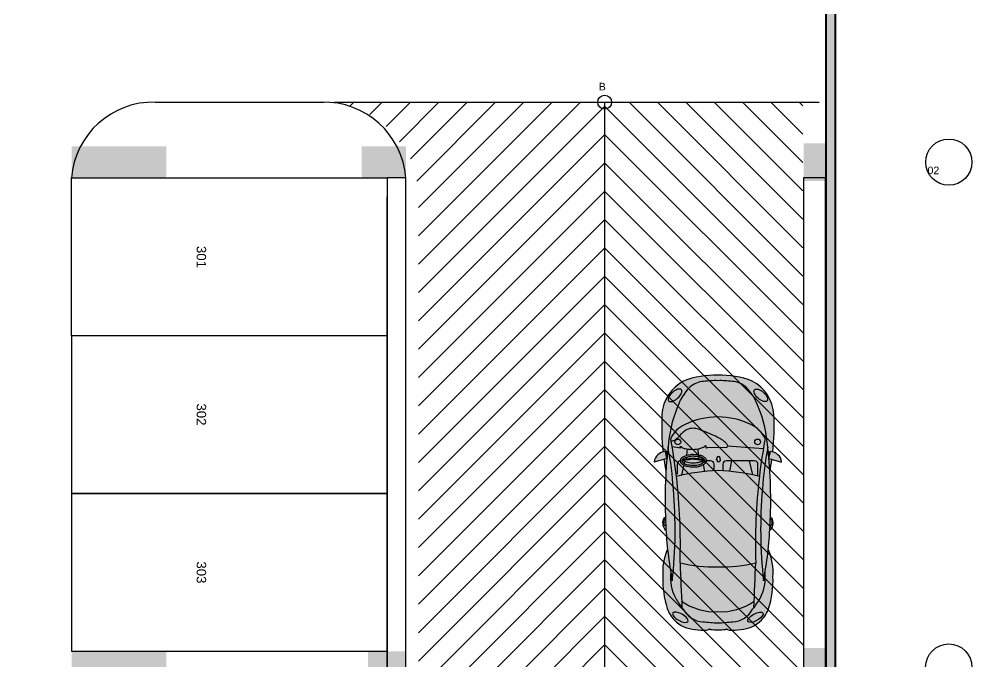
# Model space of a CAD drawing. Header units: millimetres. Extents: x -967 to 876, y -355 to 681.
# Drawn here: x -42.27 to -27.17, y -303.95 to -293.76 of the extents above; entities that cross this region are included whole.
import ezdxf

# ---------------------------------------------------------------- set-up
doc = ezdxf.new("R2010")
doc.units = ezdxf.units.MM
for name, color, linetype in [('-parquead', 8, 'Continuous'), ('@F1', 251, 'Continuous'), ('_AUTOMOBILES', 1, 'Continuous'), ('_H-lleno', 255, 'Continuous'), ('GG_PISO 3', 8, 'Continuous'), ('JCA_HATCH 254', 252, 'Continuous'), ('Textos-espacios', 8, 'Continuous')]:
    doc.layers.add(name, color=color, linetype=linetype)
for name, color, linetype, lineweight in [('Estructura', 8, 'Continuous', 40), ('Muro', 9, 'Continuous', 40), ('Piso', 251, 'Continuous', 30)]:
    doc.layers.add(name, color=color, linetype=linetype, lineweight=lineweight)
doc.styles.get("Standard").update_dxf_attribs({"font": 'arial.ttf'})
doc.styles.add('style2', font='arial.ttf', dxfattribs={"width": 1.5})

# ---------------------------------------------------------------- blocks, each defined once
blk = doc.blocks.new('WVG&%SOL')
at = {"layer": '_H-lleno'}
for points in [[(2.702086492993894, 2.045514725111289), (2.759095564346709, 1.842661534483658), (2.873100209020808, 1.867661469278831, 0.3767452663805549)], [(2.939400012368531, 1.824844700356671, 0.040737158263194), (1.680322224667395, 1.861073917262839, 0.0359210650891952), (0.7936949487919434, 1.75567973823439, 0.0502716917365014), (2.267012605504104, 1.739211841636543, 0.0349143717976868)], [(1.6803222246675, 1.861073917262842, 0.0032374094922651), (1.599861843043524, 1.856807194332604, -0.3022014224707749), (1.779676953235554, 1.90181265034335, -0.3823630885886254), (1.809888535686718, 1.866815864780351, 0.0041875893993844)], [(2.745677108597502, 1.890407910585405, 0.012661824760933), (2.54567545698874, 1.858263859191723, -0.0069095832483488), (2.759095564346705, 1.842661534483683)], [(4.01033382518363, 1.022757277062477, 0.0384341650213628), (3.999100788954208, 1.252076915600939, 0.165050937309413), (3.909238933606277, 1.470954274146369, 0.1160275156920058), (3.577873031346101, 1.675801034163352, 0.0795331153242121), (2.939400012368492, 1.824844700356659, -0.0349143717976877), (2.267012605504048, 1.739211841636542, -0.0502716917365008), (0.7936949487919014, 1.755679738234384, -0.0056037282013258), (0.9309326479255396, 1.780499668938676, 0.1564828559446172), (0.5116374171154014, 1.700255952337485, 0.0409944675196759), (0.3603930924722375, 1.60084469877935, -0.0027242034924582), (1.083324526110799, 1.630913886351663, 0.0376225017065737), (2.470532429844713, 1.689483845499822, 0.0156139737951068), (3.079153332555627, 1.781995288761659, -0.1952331394635058), (3.304473105559843, 1.551606081793259, -0.1149000738005668), (3.427297995927476, 1.022757277062084, -0.1149000738004035), (3.304473105559845, 0.4939084723316793, -0.1952331394635143), (3.079153332555618, 0.2635192653632726, 0.015613973795132), (2.470532429843723, 0.3560307086252319, 0.0376225017065218), (1.083324526111713, 0.4146006677732661, -0.0027242034924618), (0.3603930924722016, 0.4446698553456133, 0.0409944675196806), (0.5116374171153834, 0.3452586017874669, 0.156482855944626), (0.9309326479255418, 0.2650148851862605, -0.005603728201326001), (0.7936949487918983, 0.2898348158905533, -0.0502716917365034), (2.267012605504123, 0.3063027124883879, -0.0349143717976864), (2.939400012368538, 0.2206698537682641, 0.0795331153242067), (3.577873031346101, 0.3697135199615733, 0.1160275156920097), (3.909238933606283, 0.5745602799785705, 0.1650509373094237), (3.999100788954212, 0.7934376385240189, 0.0384341650213627)], [(2.267012605504123, 0.306302712488387, 0.0502716917365044), (0.7936949487918739, 0.2898348158905497, 0.0359210650891965), (1.68032222466736, 0.1844406368620959, 0.0407371582631928), (2.939400012368459, 0.2206698537682685, 0.034914371797682)], [(1.680322224726555, 0.184440636859341, -0.0032374094946405), (1.599861843043524, 0.1887073597923304, 0.3022014224708533), (1.7796769532356, 0.143701903781602, 0.3823630885881546), (1.809888535686718, 0.178698689344581, -0.0041875893974788), (1.680322224726434, 0.1844406368589815, 0.3706058346611895), (1.690465869189984, 0.159302323310371, 0.1335624853119722), (1.727488264576985, 0.151725056056458, 0.0823043625920961), (1.774323937635299, 0.1570735927313215, 0.7207659377336217), (1.775243965634355, 0.1780664092836914, -0.7207659377333254), (1.774323937635285, 0.1570735927313247, -0.0823043625920088), (1.727488264577024, 0.1517250560564605, -0.1314943697917713), (1.690989454332909, 0.1590407139474725, -0.3786291950438628)], [(2.759095564346703, 0.2028530196412506, -0.0069095832483483), (2.545675456988759, 0.1872506949332089, 0.0126618247609321), (2.745677108597502, 0.1551066435395296)], [(2.873100209020808, 0.1778530848461012), (2.759095564346709, 0.2028530196412777), (2.702086492993894, -1.709863549e-07, 0.3767452663805551)]]:
    blk.add_hatch(color=256, dxfattribs=at).paths.add_polyline_path(points)
h = blk.add_hatch(color=256, dxfattribs=at)
h.paths.add_polyline_path([(0.3505129329212845, 1.837546172725233, 0.1214502556362919), (0.1624329010585682, 1.722218220449743, 0.1826030026017416), (0.0106858345010308, 1.38904904355948, 0.0293254781624102), (-3.317855668e-07, 1.207514680959979, 0.0838081992157284), (0.0112782769610322, 1.175461784291215, -0.0151428676531554), (0.0107921703272201, 1.144340121078527, 0.0333295451190012), (0.0064113679945336, 1.022757277062477, 0.0333295451190097), (0.0107921703272201, 0.9011744330464044, -0.0151428676531547), (0.0112782769610322, 0.8700527698337165, 0.0838081992157297), (-3.317855674e-07, 0.8379998731649525, 0.0293254781624134), (0.0106858345010212, 0.6564655105654306, 0.1826030026017317), (0.1624329010585738, 0.3232963336751964, 0.1214502556362958), (0.3505129329212974, 0.2079683813997049, 0.0849601022361763), (0.8549116659440255, 0.1374900725882746, 0.1240377061407456), (1.301299646021325, 0.2137051133444468, -0.0150265645907047), (0.9309326479255376, 0.2650148851862602, -0.1564828559445989), (0.5116374171154475, 0.3452586017874479, -0.0481945616863861), (0.3356399395656161, 0.4645967411504069, -0.2593833747098837), (0.1345004660198451, 0.7817862878877859, -0.003945232364233), (0.1156428004971843, 1.022757277062487, -0.0039452323642322), (0.1345004660198445, 1.263728266237139, -0.2593833747098906), (0.335639939565617, 1.58091781297453, -0.0481945616863857), (0.5116374171154461, 1.700255952337485, -0.1564828559446), (0.9309326479255392, 1.780499668938676, -0.0150265645907046), (1.301299646021325, 1.831809440780489, 0.124037706140748), (0.8549116659440178, 1.908024481536668, 0.0849601022361774)])
edge = h.paths.add_edge_path(flags=16)
edge.add_ellipse((0.2078656255408473, 1.625952208879064), major_axis=(0.066841598158674, 0.1214668025330273), ratio=0.4059207576363911, start_angle=1.1368683772161603e-13, end_angle=360, ccw=False)
h.paths.add_polyline_path([(1.083324526110799, 1.630913886351663, 0.0376225017065737), (2.470532429844713, 1.689483845499822, 0.0156139737951068), (3.079153332555627, 1.781995288761659, -0.1952331394635058), (3.304473105559843, 1.551606081793259, -0.1149000738005668), (3.427297995927476, 1.022757277062084, -0.1149000738004035), (3.304473105559845, 0.4939084723316793, -0.1952331394635143), (3.079153332555618, 0.2635192653632726, 0.015613973795132), (2.470532429843723, 0.3560307086252319, 0.0376225017065218), (1.083324526111713, 0.4146006677732661, -0.0023211393229082), (0.4673339389503891, 0.4397244134786, -0.1692279362367376), (0.2976231289253435, 1.022757277062469, -0.1692279362367463), (0.4673339389504103, 1.605790140646365, -0.0023211393229047)])
h = blk.add_hatch(color=256, dxfattribs=at)
h.paths.add_polyline_path([(0.3505129329212845, 1.837546172725233, 0.1214502556362919), (0.1624329010585682, 1.722218220449743, 0.1826030026017416), (0.0106858345010308, 1.38904904355948, 0.0293254781624102), (-3.317855668e-07, 1.207514680959979, 0.0838081992157284), (0.0112782769610322, 1.175461784291215, -0.0151428676531554), (0.0107921703272201, 1.144340121078527, 0.0333295451190012), (0.0064113679945336, 1.022757277062477, 0.0333295451190097), (0.0107921703272201, 0.9011744330464044, -0.0151428676531547), (0.0112782769610322, 0.8700527698337165, 0.0838081992157297), (-3.317855674e-07, 0.8379998731649525, 0.0293254781624134), (0.0106858345010212, 0.6564655105654306, 0.1826030026017317), (0.1624329010585738, 0.3232963336751964, 0.1214502556362958), (0.3505129329212974, 0.2079683813997049, 0.0849601022361763), (0.8549116659440255, 0.1374900725882746, 0.1240377061407456), (1.301299646021325, 0.2137051133444468, -0.0150265645907047), (0.9309326479255376, 0.2650148851862602, -0.1564828559445989), (0.5116374171154475, 0.3452586017874479, -0.0481945616863861), (0.3356399395656161, 0.4645967411504069, -0.2593833747098837), (0.1345004660198451, 0.7817862878877859, -0.003945232364233), (0.1156428004971843, 1.022757277062487, -0.0039452323642322), (0.1345004660198445, 1.263728266237139, -0.2593833747098906), (0.335639939565617, 1.58091781297453, -0.0481945616863857), (0.5116374171154461, 1.700255952337485, -0.1564828559446), (0.9309326479255392, 1.780499668938676, -0.0150265645907046), (1.301299646021325, 1.831809440780489, 0.124037706140748), (0.8549116659440178, 1.908024481536668, 0.0849601022361774)])
edge = h.paths.add_edge_path(flags=16)
edge.add_ellipse((0.2078656255408473, 1.625952208879064), major_axis=(0.066841598158674, 0.1214668025330273), ratio=0.4059207576363911, start_angle=1.1368683772161603e-13, end_angle=360, ccw=False)
h.paths.add_polyline_path([(2.470532429834093, 1.689483845498569, -0.0376225017062656), (1.083324526111471, 1.630913886351675, 0.0721772550302114), (1.017326202358824, 1.022757277062469, 0.0721772550302122), (1.083324526111493, 0.4146006677732594, -0.0376225017062634), (2.470532429834034, 0.3560307086263741, 0.0558373516282017), (2.564884064109016, 1.022757277062392, 0.05583735162821401)])
h.paths.add_polyline_path([(2.768072608461951, 0.9886548465513972), (2.749277059202851, 0.9848957366995768, -1.500000000000025), (2.749277059202852, 1.041282384476877), (2.768072608461951, 1.037523274625058, -1)], flags=16)
edge = h.paths.add_edge_path()
edge.add_line((2.721536067137268, 0.8898108754323995), (2.721536067137268, 0.4327653729620524))
edge.add_arc((2.667104662137288, 0.4327653729620834), 0.0544314049999812, 269.99999999996726, 359.9999999999674, ccw=False)
edge.add_line((2.667104662137254, 0.3783339679621021), (2.476187871865554, 0.3783339679621021))
edge.add_arc((-0.4581126972598695, 1.110516507965362), 3.024270342058628, 345.5534359073388, 345.9893520939851, ccw=False)
edge.add_arc((1.29397563786959, -9.432660398862936), 9.859145981400136, 80.53726297998958, 83.14618354670432, ccw=False)
edge.add_line((2.914879660271715, 0.2923295565415973), (2.955993520352512, 0.8659875988347174))
edge.add_spline(control_points=[(2.955993520352512, 0.8659875988347181), (2.948850400740052, 0.8680699690243955), (2.941751087158123, 0.8738013598776813), (2.938919453348861, 0.880856495981525)], knot_values=[0, 3.439e-13, 3.439e-13, 3.439e-13, 0.5272875804596971, 0.5272875804596971, 0.5272875804596971, 0.5272875804596971], degree=3, periodic=0)
edge.add_line((2.938919453348861, 0.880856495981525), (2.931601996061571, 1.193103545928487))
edge.add_spline(control_points=[(2.931601996061571, 1.193103545928487), (2.93144078085937, 1.199982844204379), (2.925794803865078, 1.216025766180431), (2.939081487718523, 1.213109144852843), (2.946804696742436, 1.215731353417127), (2.956139896533896, 1.214817205135369), (2.963007013957564, 1.218227663202879), (2.968990946518095, 1.224085290548684), (2.95097971077368, 1.231674549781674), (2.942275359126429, 1.267619727511178), (2.918761644734113, 1.311566334998647), (2.906185869734882, 1.385328879894635), (2.906046590671627, 1.450409045045709), (2.910393015820416, 1.500460337655663), (2.912225723109506, 1.51425945565519)], knot_values=[0.1412976755397397, 0.1412976755397397, 0.1412976755397397, 0.1412976755397397, 0.159943441569071, 0.1659308883017319, 0.172000704574314, 0.1830228140850743, 0.1897156218089634, 0.1947018747006395, 0.1996895453789824, 0.2306668728388395, 0.293381076211592, 0.3340480560820084, 0.4317638870284336, 0.4694463160207903, 0.4694463160207903, 0.4694463160207903, 0.4694463160207903], degree=3, periodic=0)
edge.add_line((2.914815989105436, 1.337693882500814), (2.813637932319977, 1.333112635966797))
edge.add_spline(control_points=[(2.721388939666713, 1.627928929647909), (2.727178712371816, 1.627651770986975), (2.739233910828099, 1.624800961505389), (2.758054322533162, 1.618130796359334), (2.773611423462779, 1.595254397973495), (2.800807992143929, 1.55643174132822), (2.817188927749391, 1.46951959493309), (2.827132151927969, 1.435203795041219), (2.812272280248447, 1.326015902617337), (2.814747359208201, 1.339846478143104), (2.817326293372939, 1.3542573896016), (2.804549560243644, 1.275199298246949), (2.786179375294529, 1.253220930791989), (2.758123337195891, 1.21429533132211), (2.733582787575711, 1.206372969161803), (2.723279958267059, 1.206131464670204), (2.721536067137268, 1.206175400270458)], knot_values=[0.6101551947584781, 0.6101551947584781, 0.6101551947584781, 0.6101551947584781, 0.6262474253611316, 0.6436722375040645, 0.6634685700176949, 0.6988790869095391, 0.7758465355839687, 0.8696393944446255, 0.9077310157190256, 0.9077310157190256, 0.9077310157190256, 0.9474209751479244, 0.9973650194286854, 1.038980996775159, 1.062017231419319, 1.066710329626935, 1.066710329626935, 1.066710329626935, 1.066710329626935], degree=3, periodic=0)
edge.add_line((2.721536067137268, 1.206175400270458), (2.721536067137268, 1.139709512502866))
edge.add_arc((2.667104662137254, 1.139709512502866), 0.0544314050000122, 270, 359.9999999999998, ccw=False)
edge.add_line((2.667104662137254, 1.085278107502853), (2.562421527843048, 1.085278107502914))
edge.add_arc((-0.4581126972598595, 0.93499804615951), 3.024270342058627, 1.6628604337769843, 2.8482773507855086, ccw=False)
edge.add_arc((-0.4581126972598626, 1.110516507965382), 3.024270342058628, 356.8482918055965, 358.3371395662244, ccw=False)
edge.add_line((2.561583311134643, 0.9442422804324424), (2.667104662137254, 0.9442422804324424))
edge.add_arc((2.667104662137226, 0.8898108754323995), 0.0544314050000429, 0, 89.99999999996771, ccw=False)
h = blk.add_hatch(color=256, dxfattribs=at)
h.paths.add_polyline_path([(0.3505129329212845, 1.837546172725233, 0.1214502556362919), (0.1624329010585682, 1.722218220449743, 0.1826030026017416), (0.0106858345010308, 1.38904904355948, 0.0293254781624102), (-3.317855668e-07, 1.207514680959979, 0.0838081992157284), (0.0112782769610322, 1.175461784291215, -0.0151428676531554), (0.0107921703272201, 1.144340121078527, 0.0333295451190012), (0.0064113679945336, 1.022757277062477, 0.0333295451190097), (0.0107921703272201, 0.9011744330464044, -0.0151428676531547), (0.0112782769610322, 0.8700527698337165, 0.0838081992157297), (-3.317855674e-07, 0.8379998731649525, 0.0293254781624134), (0.0106858345010212, 0.6564655105654306, 0.1826030026017317), (0.1624329010585738, 0.3232963336751964, 0.1214502556362958), (0.3505129329212974, 0.2079683813997049, 0.0849601022361763), (0.8549116659440255, 0.1374900725882746, 0.1240377061407456), (1.301299646021325, 0.2137051133444468, -0.0150265645907047), (0.9309326479255376, 0.2650148851862602, -0.1564828559445989), (0.5116374171154475, 0.3452586017874479, -0.0481945616863861), (0.3356399395656161, 0.4645967411504069, -0.2593833747098837), (0.1345004660198451, 0.7817862878877859, -0.003945232364233), (0.1156428004971843, 1.022757277062487, -0.0039452323642322), (0.1345004660198445, 1.263728266237139, -0.2593833747098906), (0.335639939565617, 1.58091781297453, -0.0481945616863857), (0.5116374171154461, 1.700255952337485, -0.1564828559446), (0.9309326479255392, 1.780499668938676, -0.0150265645907046), (1.301299646021325, 1.831809440780489, 0.124037706140748), (0.8549116659440178, 1.908024481536668, 0.0849601022361774)])
edge = h.paths.add_edge_path(flags=16)
edge.add_ellipse((0.2078656255408473, 1.625952208879064), major_axis=(0.066841598158674, 0.1214668025330273), ratio=0.4059207576363911, start_angle=1.1368683772161603e-13, end_angle=360, ccw=False)
h.paths.add_polyline_path([(0.2976231289253435, 1.022757277062469, -0.1692279362367463), (0.4673339389504103, 1.605790140646365, 0.0004030616208917), (0.360393092472258, 1.600844698779367, 0.0071858969154749), (0.3356399395656451, 1.580917812974553, 0.2593833747091868), (0.1345004660199055, 1.263728266238199, 0.0039452323642501), (0.1156428004971826, 1.022757277062448, 0.0039452323642492), (0.1345004660199347, 0.7817862878867591, 0.2593833747091815), (0.3356399395656428, 0.4645967411503922, 0.0071858969154681), (0.3603930924722314, 0.4446698553455965, 0.0004030616208918), (0.4673339389503996, 0.4397244134785855, -0.1692279362367426)], flags=17)
for points in [[(2.857631979205276, 1.864269460664704), (2.759095564346792, 1.842661534483674, -0.0036857332670297), (2.872740816056252, 1.831928189850453)], [(2.872740816056247, 0.2135863642744802, -0.0036857332670294), (2.759095564346798, 0.2028530196412586), (2.857631979205278, 0.1812450934602287)]]:
    blk.add_hatch(color=256, dxfattribs=at).paths.add_polyline_path(points, flags=17)
h = blk.add_hatch(color=256, dxfattribs=at)
h.paths.add_polyline_path([(4.005323287475909, 0.4723124110232929, 0.09828896125084), (4.096745121982224, 1.022757277062457, 0.0982889612508428), (4.005323287475911, 1.573202143101634, 0.2652633872986738), (3.464371681163126, 1.92204625161635, 0.0373627824232311), (2.867611409818052, 1.904947941222435, -0.0505232249280079), (2.873100209020808, 1.867661469278831), (2.857631979205278, 1.864269460664704), (2.872740816056251, 1.831928189850454, -0.0021644060712772), (2.939400012368579, 1.824844700356655, -0.0795331153242196), (3.577873031346241, 1.675801034163304, -0.1160275156919633), (3.909238933606281, 1.470954274146368, -0.1650509373094318), (3.999100788954212, 1.252076915600909, -0.038434165021358), (4.01033382518363, 1.022757277062474, -0.0384341650213604), (3.999100788954215, 0.7934376385240295, -0.1650509373094316), (3.909238933606283, 0.5745602799785701, -0.1160275156919637), (3.577873031346243, 0.3697135199616311, -0.0795331153242276), (2.939400012368516, 0.2206698537682747, -0.0021644060712753), (2.872740816056247, 0.2135863642744802), (2.857631979205278, 0.1812450934602287), (2.873100209020808, 0.1778530848461012, -0.0505232249280064), (2.867611409818043, 0.1405666129025028, 0.0373627824232379), (3.464371681163232, 0.1234683025085872, 0.265263387298629)])
edge = h.paths.add_edge_path(flags=0)
edge.add_ellipse((3.774871243889168, 0.3330389292797969), major_axis=(0.0903418497259956, 0.1020252884452639), ratio=0.4637539022052292, start_angle=0, end_angle=359.9999999999999)
edge = h.paths.add_edge_path(flags=0)
edge.add_ellipse((3.774871243889168, 1.712475624845138), major_axis=(-0.09034184972599527, 0.102025288445264), ratio=0.4637539022052291, start_angle=1.1368683772161603e-13, end_angle=360, ccw=False)
edge = h.paths.add_edge_path(flags=16)
edge.add_ellipse((3.774871243889168, 0.3330389292797969), major_axis=(0.0903418497259956, 0.1020252884452639), ratio=0.4637539022052292, start_angle=0, end_angle=359.9999999999999)
edge = h.paths.add_edge_path(flags=16)
edge.add_ellipse((3.774871243889168, 1.712475624845138), major_axis=(-0.09034184972599527, 0.102025288445264), ratio=0.4637539022052291, start_angle=1.1368683772161603e-13, end_angle=360, ccw=False)
h = blk.add_hatch(color=256, dxfattribs=at)
edge = h.paths.add_edge_path()
edge.add_ellipse((0.2078656255408473, 1.625952208879064), major_axis=(0.06684159815867363, 0.1214668025330274), ratio=0.4059207576363927, start_angle=1.1368683772161603e-13, end_angle=360, ccw=False)
h = blk.add_hatch(color=256, dxfattribs=at)
edge = h.paths.add_edge_path()
edge.add_ellipse((3.774871243889168, 1.712475624845138), major_axis=(0.09034184972599638, -0.1020252884452629), ratio=0.4637539022052322, start_angle=1.1368683772161603e-13, end_angle=360, ccw=False)
h = blk.add_hatch(color=256, dxfattribs=at)
edge = h.paths.add_edge_path()
edge.add_ellipse((3.774871243889168, 0.3330389292797969), major_axis=(0.09034184972599638, 0.1020252884452629), ratio=0.4637539022052322, start_angle=0, end_angle=359.9999999999999)
at = {"layer": '@F1', "linetype": 'Continuous'}
for p, q in [((2.759095564346709, 1.842661534483658), (2.702086492993894, 2.045514725111289)), ((2.759095564346709, 1.842661534483658), (2.873100209020808, 1.867661469278831)), ((2.85763197920528, 1.864269460664699), (2.872740816056242, 1.831928189850475)), ((2.924613875571048, 1.62160268166327), (2.946328947132597, 1.758479071741073)), ((2.655409697086569, 1.572527950748767), (2.490580753017126, 1.606874551291995)), ((2.712165089482112, 1.560701418689793), (2.682081878525329, 1.566970075178639)), ((2.738621238463831, 1.51425945565519), (2.721536067137268, 1.601242056124186)), ((2.750637179280288, 1.515259909608938), (2.733552007953726, 1.602242510077933)), ((2.660674585385628, 1.261333766764224), (2.551049557928664, 1.236914630341509)), ((2.721536067137268, 1.274890751517228), (2.687894527586973, 1.267397049004167)), ((2.745190229401019, 1.34139965691911), (2.721536067137268, 1.232817644885062)), ((2.757206170217475, 1.342400110872856), (2.733552007953724, 1.233818098838807)), ((2.667104662137254, 0.9442422804324424), (2.561583311134658, 0.9442422804324424)), ((2.737529840915912, 1.043631828134266), (2.768072608461951, 1.037523274625058)), ((2.737529840915912, 0.9825462930421894), (2.768072608461951, 0.9886548465513972)), ((2.71958373924697, 0.8034138146151001), (2.553849794808101, 0.8379489966380903)), ((2.721536067137268, 0.4327653729620524), (2.721536067137268, 0.8898108754323995)), ((2.721536067137268, 0.5191490252098303), (2.497381804951102, 0.4692183329670801)), ((2.476187871865554, 0.3783339679621021), (2.667104662137254, 0.3783339679621021)), ((2.759095564346709, 0.2028530196412777), (2.702086492993894, -1.709863549e-07)), ((2.759095564346709, 0.2028530196412777), (2.873100209020808, 0.1778530848461012)), ((2.85763197920528, 0.1812450934602349), (2.872740816056242, 0.2135863642744606))]:
    blk.add_line(p, q, dxfattribs=at)
at = {"layer": '@F1'}
for p, q in [((2.748201860678503, 1.527658400727628), (2.781999328101038, 1.524897519457853)), ((2.80885563227971, 1.522703654862753), (2.914770881208571, 1.514051544238738)), ((2.754600594315312, 1.330439481246254), (2.788140780056469, 1.331958149073634)), ((2.814359158603125, 1.333145292409458), (2.913604738887495, 1.337639038238737)), ((2.938919453348861, 0.880856495981525), (2.931601996061571, 1.193103545928487)), ((2.914879660271715, 0.2923295565415966), (2.955993520352513, 0.8659875988347238))]:
    blk.add_line(p, q, dxfattribs=at)
at = {"layer": '@F1', "linetype": 'Continuous'}
for points in [[(2.721536067137268, 1.623929546772663, 0.4142135623731054), (2.667104662137254, 1.678360951772674), (2.506668755929183, 1.678360951772674)], [(2.562421527843048, 1.085278107502914), (2.667104662137254, 1.085278107502853, 0.4142135623730951), (2.721536067137268, 1.139709512502866), (2.721536067137268, 1.206175400270456)]]:
    blk.add_lwpolyline(points, format="xyb", dxfattribs=at)
for points in [[(2.721536067137268, 1.577855384203771), (2.721536067137268, 1.601242056124186)], [(2.721536067137268, 1.232817644885062), (2.721536067137268, 1.274890751517228)]]:
    blk.add_lwpolyline(points, dxfattribs=at)
for centre, radius, start, end in [((2.686325125076391, 1.859214250700948), 0.1869660062261292, 2.589533755519155, 85.1641855640126), ((0.8086018261164424, 0.3992764113620244), 1.509458624978023, 88.24190292512162, 107.6666762675214), ((1.969574465849279, -4.354324905786397), 6.222125793375655, 92.66450861099777, 100.893472188839), ((0.9268563951333396, 0.9840570131896348), 0.9267642238572608, 66.16946119325618, 94.45235237169712), ((1.72360056024488, 1.744140663294269), 0.1673469968384531, 70.42195719825523, 137.6815237436917), ((1.700022526342063, 1.867740287696803), 0.0207976531961701, 117.3552684382402, 198.6952669759188), ((2.087894887435499, -5.871056478486298), 7.742864840115937, 83.68624793310245, 93.01735987282436), ((1.722907057853159, 1.821939171996024), 0.0719962277606538, 86.35173575326483, 116.7819081018536), ((1.734769940528543, 1.74981528412514), 0.1441582362727304, 74.07498813788688, 92.89533867810499), ((1.769975858088379, 1.876757296489654), 0.0124665079848439, 295.4096688279063, 69.58723397435959), ((1.775246207850166, 1.867449003306711), 0.0346481131135409, 358.9529535284407, 82.6529894910573), ((3.280239203385356, -2.07394153085376), 4.000227884386463, 97.67957515785854, 100.5812965736907), ((3.280239203385356, -2.07394153085376), 4.000227884386463, 87.36171276529078, 95.92065232304788), ((3.429209931857476, 1.2736728795116), 0.6493260954780145, 27.47056133497527, 86.89584819391283), ((0.5274886338068621, 1.354805562302904), 0.5179360475762551, 134.815635167927, 176.2091088717316), ((0.4903687729554312, 1.398438329991573), 0.4608420049668439, 107.6666762675188, 135.3653693561081), ((1.041244413395943, 0.7297544189500698), 1.105602458760206, 118.621493345549, 129.6583334048435), ((0.846344735597997, 1.086906868762952), 0.6987317706871023, 83.04676378892152, 118.621493345549), ((1.61204129180186, 9.055705041956408), 7.345751164591652, 263.6037414587725, 275.115473399672), ((1.388284358819452, 10.86509164163473), 9.239212050587954, 268.1084874447007, 276.7268649266721), ((1.990790370185816, 6.590705350489286), 4.859350572836302, 273.2586492703647, 281.2571816178849), ((-0.4581126972598615, 0.934998046159544), 3.024270342058627, 1.662860433777481, 14.44656409266167), ((1.293975637869617, 11.47817495298787), 9.85914598140013, 276.8538176607145, 280.4319848905473), ((2.793104373928068, -0.2439230038393847), 2.073933997925506, 67.76562765794729, 85.95498713173922), ((2.90804006269, 1.389271611677071), 0.4283825832908561, 22.2684979986784, 66.45680607473984), ((0.5202167724166993, 1.241502985832014), 0.3863560949558305, 118.5377449469718, 176.7022180976229), ((1.219125139088615, 1.070740313168869), 0.9227504139738654, 144.5605403628822, 182.9807257851344), ((3.481285968786068, -64.72700501838771), 66.40123207026, 92.06958436159584, 92.69392426774105), ((3.145820624603957, 1.09942840976555), 2.129874871469829, 165.5498037632233, 182.0629764181551), ((2.230405582603056, 1.023466981854693), 1.196892623736331, 359.9660261155683, 26.18420898139471), ((3.308122557512878, 0.8690082527289114), 0.8506937817499132, 45.03952108032475, 71.51268578144848), ((2.664491999407831, 1.067692827867992), 1.432957853829026, 358.2029900219476, 20.65703854807152), ((1.551594145859409, 1.207260530067302), 1.551594498459909, 173.2716360674069, 179.9906103641296), ((3.631671325094782, 1.229111233814065), 0.3681464836881703, 3.576542563144489, 41.06544742704087), ((15.39459293445959, -0.0517040822242609), 15.31668320520831, 175.0732361503276, 175.9774121139033), ((2.515281470024229, 1.064458291645144), 1.495633818581574, 358.4022815030243, 7.206409879795673), ((0.1005812436723179, 1.22489603161932), 0.1020723501852145, 189.8043674702311, 208.9670106610673), ((0.9195636667597682, 1.050725449719117), 0.913580505167434, 174.1185732446133, 181.754315745308), ((-0.502647645537913, 1.167924452222109), 0.513981191476023, 357.3700258020823, 0.8402501950359708), ((0.9195636667597682, 0.9947891044058176), 0.913580505167434, 178.2456842546919, 185.8814267553865), ((15.39459293445959, 2.097218636349193), 15.31668320520831, 184.0225878860967, 184.9267638496723), ((1.219125139088615, 0.9747742409560648), 0.9227504139738654, 177.0192742148656, 215.4394596371168), ((3.145820624603957, 0.9460861443593838), 2.129874871469829, 177.9370235818448, 194.4501962367765), ((-0.4581126972598615, 1.110516507965392), 3.024270342058627, 345.5534359073383, 358.3371395662226), ((2.667104662137226, 0.8898108754323995), 0.054431405000043, 0, 89.99999999996746), ((2.737529840915912, 1.013089060588227), 0.0305427675460385, 67.3801350519594, 292.6198649480405), ((2.768072608461951, 1.013089060588227), 0.0244342140368308, 270, 89.99999999999999), ((2.230405582603056, 1.022047572270242), 1.196892623736331, 333.8157910186053, 0.0339738844316693), ((2.515281470024229, 0.9810562624797916), 1.495633818581574, 352.7935901202043, 1.59771849697561), ((2.664491999407831, 0.9778217262569424), 1.432957853829026, 339.3429614519284, 1.797009978052375), ((0.1005812436723179, 0.8206185225056167), 0.1020723501852145, 151.0329893389326, 170.1956325297687), ((1.551594145859409, 0.8382540240576329), 1.551594498459909, 180.0093896358703, 186.728363932593), ((-0.502647645537913, 0.8775901019028278), 0.513981191476023, 359.159749804964, 2.62997419791772), ((0.5202167724166993, 0.8040115682929198), 0.3863560949558305, 183.297781902377, 241.462255053028), ((3.631671325094782, 0.816403320310869), 0.3681464836881703, 318.9345525729591, 356.4234574368555), ((0.5274886338068621, 0.6907089918220317), 0.5179360475762551, 183.7908911282681, 225.184364832073), ((1.041244413395943, 1.315760135174866), 1.105602458760206, 230.3416665951565, 241.3785066544509), ((2.90804006269, 0.6562429424478646), 0.4283825832908561, 293.5431939252601, 337.7315020013216), ((3.429209931857476, 0.7718416746133357), 0.6493260954780145, 273.1041518060871, 332.5294386650247), ((3.308122557512878, 1.176506301396024), 0.8506937817499132, 288.4873142185515, 314.9604789196752), ((0.4903687729554312, 0.6470762241333639), 0.4608420049668439, 224.6346306438918, 252.3333237324811), ((3.481285968786082, 66.77251957251268), 66.40123207026, 267.3060757322589, 267.9304156384041), ((0.846344735597997, 0.9586076853619836), 0.6987317706871023, 241.3785066544509, 276.9532362110784), ((1.61204129180186, -7.010190487831472), 7.345751164591652, 84.884526600328, 96.39625854122735), ((1.388284358819452, -8.819577087509794), 9.239212050587954, 83.27313507332791, 91.89151255529923), ((1.293975637869615, -9.432660398862936), 9.85914598140013, 79.5680151094527, 83.14618233928547), ((2.667104662137288, 0.4327653729620834), 0.0544314049999811, 269.9999999999674, 359.9999999999675), ((2.793104373928068, 2.28943755796432), 2.073933997925506, 274.0450128682607, 292.2343723420527), ((0.8086018261164426, 1.646238142762912), 1.509458624978023, 252.3333237324786, 271.7580970748784), ((1.969574465849279, 6.399839459911332), 6.222125793375655, 259.1065278111609, 267.3354913890022), ((0.9268563951333396, 1.061457540935299), 0.9267642238572608, 265.5476476283029, 293.8305388067438), ((1.72360056024488, 0.3013738908306641), 0.1673469968384531, 222.3184762563082, 289.5780428017447), ((1.700022526342063, 0.1777742664281307), 0.0207976531961701, 161.3047330240811, 242.6447315617597), ((2.087894887435501, 7.916571032611233), 7.742864840115937, 266.9826401271756, 276.3137520668975), ((1.722907057853159, 0.2235753821289087), 0.0719962277606538, 243.2180918981464, 273.6482642467351), ((1.734769940528543, 0.2956992699997962), 0.1441582362727304, 267.104661321895, 285.9250118621131), ((1.771285251996887, 0.1677233344879544), 0.0110747735820509, 285.9250118621162, 69.04370609350735), ((1.775246207850166, 0.1780655508182228), 0.0346481131135409, 277.3470105089426, 1.047046471559309), ((1.990790370185813, -4.545190796364347), 4.859350572836302, 78.74281838211492, 86.7413507296353), ((3.280239203385356, 4.119456084978697), 4.000227884386463, 259.4187034263092, 262.3204248421415), ((2.686325125076391, 0.1863003034239863), 0.1869660062261292, 274.8358144359873, 357.4104662444808), ((3.280239203385356, 4.119456084978697), 4.000227884386463, 264.0793476769521, 272.6382872347093)]:
    blk.add_arc(centre, radius, start, end, dxfattribs=at)
at = {"layer": '@F1', "linetype": 'Continuous', "extrusion": (0, 0, -0.9999999999999999)}
blk.add_ellipse((0.2078656255408473, 1.625952208879064), major_axis=(0.06684159815867362, 0.1214668025330272), ratio=0.4059207576363927, dxfattribs=at)
at = {"layer": '@F1'}
for centre in [(3.02568111824549, 1.667163085238833), (3.02568111824549, 0.384421372750722)]:
    blk.add_ellipse(centre, major_axis=(9.928e-13, -0.0467371121746834), ratio=0.983266089403692, start_param=4.712388980363803, end_param=10.99557428754339, dxfattribs=at)
at = {"layer": '@F1', "linetype": 'Continuous', "extrusion": (0, 0, -1)}
blk.add_ellipse((3.774871243889168, 1.712475624845138), major_axis=(0.09034184972599638, -0.1020252884452629), ratio=0.4637539022052322, dxfattribs=at)
at = {"layer": '@F1', "linetype": 'Continuous'}
for centre, major_axis, ratio in [((0.2078656255408473, 0.4195623452458694), (0.06684159815867362, -0.1214668025330272), 0.4059207576363927), ((3.774871243889168, 0.3330389292797969), (0.09034184972599638, 0.1020252884452629), 0.4637539022052322)]:
    blk.add_ellipse(centre, major_axis=major_axis, ratio=ratio, dxfattribs=at)
at = {"layer": '@F1'}
for points, knots in [([(2.938919453348861, 0.880856495981525), (2.941751087158126, 0.8738013598776767), (2.963932101446291, 0.8558942677425555), (3.011793269709848, 0.8933936260589893), (3.051142385815413, 0.9403483314406628), (3.097682331460928, 1.020431561739403), (3.151822584787455, 1.133656227202884), (3.200851592108306, 1.259717681782274), (3.246368163347626, 1.376419922539064), (3.247067126169513, 1.473959965913173), (3.206493981527525, 1.555357569445694), (3.154316804605164, 1.61741333837786), (3.097864538146081, 1.65582726975911), (3.065536966668076, 1.69639115566034), (3.049198697702431, 1.723312235688688), (3.0345431384891, 1.773888051914429)], [0, 0, 0, 0, 0.5272875804596971, 1.647451295278326, 3.487557988810058, 5.099072907082154, 7.968656938695363, 12.23831327532788, 14.47518702348805, 16.61375652672607, 18.74420214397056, 20.63934285726617, 22.22338886570531, 23.4527314138935, 24.2865286028062, 24.2865286028062, 24.2865286028062, 24.2865286028062]), ([(2.814747359208201, 1.339846478143104), (2.817326293372939, 1.3542573896016), (2.804549560243644, 1.275199298246949), (2.786179375294529, 1.253220930791989), (2.758123337195891, 1.21429533132211), (2.72624047125756, 1.204002668175549), (2.691813091946933, 1.210288768588821), (2.668994504155574, 1.248894173587552), (2.635829421136043, 1.298786619485241), (2.623713364329852, 1.369989286053999), (2.624262745210537, 1.449412060196736), (2.634477327264022, 1.52196126517759), (2.657137501763662, 1.581619856602558), (2.685087338307135, 1.618289928095864), (2.715475185669582, 1.630275255659165), (2.737790556568008, 1.625312502455179), (2.758054322533162, 1.618130796359334), (2.773611423462779, 1.595254397973495), (2.800807992143929, 1.55643174132822), (2.817188927749391, 1.46951959493309), (2.827132151927969, 1.435203795041219), (2.812272280248447, 1.326015902617337), (2.814747359208201, 1.339846478143104)], [0, 0, 0, 0, 0.0396899594288991, 0.0896340037096596, 0.1312499810561335, 0.1542862157002941, 0.1797268199962483, 0.2207266217996366, 0.2680991407440647, 0.3447664897443913, 0.4095645020962066, 0.4843001208430498, 0.5415149886030437, 0.5817686637341171, 0.6060665441749375, 0.6262474253611316, 0.6436722375040645, 0.6634685700176949, 0.6988790869095391, 0.7758465355839687, 0.8696393944446255, 0.9077310157190256, 0.9077310157190256, 0.9077310157190256, 0.9077310157190256]), ([(2.787855754695149, 1.337575953303139), (2.787097512046173, 1.333435624209708), (2.786133080945684, 1.328353283716418), (2.783880024864902, 1.317196096079529), (2.782561954513417, 1.311057609487991), (2.77857465325512, 1.294462349571811), (2.776134856993432, 1.287469683191188), (2.771666492269706, 1.277573879173494), (2.769675963207565, 1.274491069193754), (2.76515881369027, 1.268291766371679), (2.763601842910123, 1.266245893248245), (2.757181463394088, 1.257747805121228), (2.752425142329693, 1.251310525675129), (2.74498974693774, 1.243126926247207), (2.742238666647883, 1.240523697410806), (2.737518502642405, 1.236914433802688), (2.735592125450864, 1.235799945447612), (2.731318785370687, 1.233985291568504), (2.729080853733348, 1.233362277021232), (2.723005488069791, 1.232507602090316), (2.718794775175084, 1.232826556946075), (2.714218862365473, 1.234176298361211), (2.713046856992733, 1.23467159128953), (2.710389816042128, 1.2361181440581), (2.708378141679699, 1.237706680700425), (2.703477785581614, 1.243217659337494), (2.700722642506709, 1.247067363242114), (2.694804638329209, 1.256257366522284), (2.691445161592576, 1.261753504838652), (2.685049714271027, 1.271918735250215), (2.681993743813318, 1.276772480774406), (2.675284005180701, 1.287935884092114), (2.671845171882854, 1.294100280086277), (2.666087599531529, 1.306325253458668), (2.663669261475798, 1.312685850547807), (2.659477961925496, 1.326267900500082), (2.65774537936, 1.333393169210238), (2.653498417187337, 1.355473108869909), (2.65192048505062, 1.371189374465068), (2.650356612087654, 1.402412152543274), (2.650425489976647, 1.417976436571047), (2.652769754235203, 1.464954344377064), (2.656915035057897, 1.496321955029725), (2.668719228703587, 1.536821418206485), (2.672768355317129, 1.547910831486849), (2.680516198010086, 1.564272232809424), (2.683662336135411, 1.570088797097364), (2.690363635112734, 1.58079753370516), (2.693858788690595, 1.585513193655113), (2.700633058291233, 1.592702831146377), (2.70386226902606, 1.595365868889349), (2.710640967580117, 1.59943152812634), (2.714141604211, 1.600721089854308), (2.718211361542413, 1.601400771737258), (2.719274373012772, 1.601443470188514), (2.72277270964062, 1.601140492358715), (2.725011678448193, 1.600743723289633), (2.730203938231483, 1.599438624766917), (2.733322065059806, 1.598522713441542), (2.737776815662251, 1.596966933491108), (2.739317923019938, 1.596230854226869), (2.740613974208616, 1.595447792287465), (2.74073869045321, 1.595355726237588), (2.741666525898823, 1.594510488992589), (2.742335154043328, 1.59381829318084), (2.744489632252944, 1.591215892773709), (2.746194457554751, 1.588818000722205), (2.749980830058118, 1.58330896735811), (2.75179349155668, 1.580680744146718), (2.755164637339548, 1.575736608551324), (2.756778682765956, 1.573336514012408), (2.761370631861268, 1.566282912671313), (2.764092818327104, 1.561781274743418), (2.76877241226286, 1.55281792169799), (2.770845369187903, 1.54811337948562), (2.774758943220865, 1.537842866635024), (2.776551359229499, 1.532384538848391), (2.781464177170108, 1.515584390251649), (2.784108073333036, 1.503843072222096), (2.787858397613836, 1.486205429277279), (2.789212299510674, 1.4797288155342), (2.791659188448667, 1.468363273439229), (2.792705381588543, 1.463422137838259), (2.795160282653158, 1.449289558038286), (2.796103552873619, 1.440374305311879), (2.795826846452456, 1.420633611698318), (2.795562592163711, 1.414350678951176), (2.794664298289412, 1.401304436390397), (2.794119259433711, 1.394917430539182), (2.791974098207138, 1.373557741885333), (2.789712543742576, 1.355455820826866), (2.78835827471468, 1.343559788975833), (2.788173802082456, 1.34188922253912), (2.787981204427846, 1.339751356954917), (2.787931970403758, 1.339200876372623), (2.787875880895298, 1.33812267618153), (2.787864735766341, 1.3378770800081), (2.787855754695149, 1.337575953303139)], [0.4970331518743195, 0.4970331518743195, 0.4970331518743195, 0.4970331518743195, 0.7234440976721923, 0.7234440976721923, 0.9746358111319036, 0.9746358111319036, 1.50964033877237, 1.50964033877237, 2.044644866412839, 2.044644866412839, 2.271060810932449, 2.271060810932449, 2.862376324879863, 2.862376324879863, 3.217653772372462, 3.217653772372462, 3.537253070677372, 3.537253070677372, 3.856852368982283, 3.856852368982283, 4.368613159126637, 4.368613159126637, 4.584626911114892, 4.584626911114892, 4.992689984759342, 4.992689984759342, 5.400753058403798, 5.400753058403798, 5.808816132048253, 5.808816132048253, 6.216879205692706, 6.216879205692706, 6.778715798636853, 6.778715798636853, 7.350370525239848, 7.350370525239848, 7.922025251842843, 7.922025251842843, 9.065334705048837, 9.065334705048837, 10.20864415825482, 10.20864415825482, 12.4952630646668, 12.4952630646668, 13.40989555546501, 13.40989555546501, 13.92908799447, 13.92908799447, 14.44828043347499, 14.44828043347499, 14.90988462109999, 14.90988462109999, 15.37148880872501, 15.37148880872501, 15.62523953239991, 15.62523953239991, 15.87899025607482, 15.87899025607482, 16.12087491770187, 16.12087491770187, 16.36275957932892, 16.36275957932892, 16.516350448465, 16.516350448465, 16.66994131760109, 16.66994131760109, 16.92152084233934, 16.92152084233934, 17.1366760113884, 17.1366760113884, 17.35183118043746, 17.35183118043746, 17.78214151853557, 17.78214151853557, 18.20497447847547, 18.20497447847547, 18.62780743841536, 18.62780743841536, 19.47347335829514, 19.47347335829514, 19.97892280272601, 19.97892280272601, 20.48437224715687, 20.48437224715687, 21.47511887508725, 21.47511887508725, 21.85914421187706, 21.85914421187706, 22.16288355239377, 22.16288355239377, 22.77036223342717, 22.77036223342717, 22.90049326286089, 22.90049326286089, 22.95122122653483, 22.95122122653483, 22.96429810070754, 22.96429810070754, 22.96429810070754, 22.96429810070754]), ([(2.727651332487818, 1.260889144867987), (2.725977593544883, 1.263574847106262), (2.724268304589783, 1.266334102465062), (2.719405166777792, 1.274063806721322), (2.716349196320086, 1.278917552245512), (2.709639457687469, 1.29008095556322), (2.706200624389625, 1.296245351557383), (2.700443052038294, 1.30847032492977), (2.698024713982564, 1.314830922018914), (2.693833414432263, 1.328412971971189), (2.692100831866769, 1.335538240681344), (2.687853869694104, 1.357618180341014), (2.686275937557384, 1.373334445936174), (2.684712064594422, 1.404557224014379), (2.684780942483416, 1.420121508042154), (2.687125206741968, 1.467099415848168), (2.691270487564663, 1.498467026500829), (2.703074681210355, 1.538966489677594), (2.707123807823895, 1.550055902957956), (2.714871650516855, 1.566417304280532), (2.718017788642177, 1.572233868568472), (2.722589072786623, 1.579538822134621), (2.723828885010433, 1.581404642509103), (2.725085281245266, 1.583172593030479)], [5.596291821154248, 5.596291821154248, 5.596291821154248, 5.596291821154248, 5.808816132048253, 5.808816132048253, 6.216879205692706, 6.216879205692706, 6.778715798636853, 6.778715798636853, 7.350370525239848, 7.350370525239848, 7.922025251842843, 7.922025251842843, 9.065334705048837, 9.065334705048837, 10.20864415825482, 10.20864415825482, 12.4952630646668, 12.4952630646668, 13.40989555546501, 13.40989555546501, 13.92908799447, 13.92908799447, 14.11822872262299, 14.11822872262299, 14.11822872262299, 14.11822872262299]), ([(2.924613875571048, 1.62160268166327), (2.928896362761507, 1.624284741629774), (2.93573745127204, 1.62995480358784), (2.953078129339582, 1.633782598535463), (2.95424499563559, 1.623659150148044), (2.952939921034282, 1.61691050705217), (2.94658389520563, 1.609131523443393), (2.935714644584051, 1.600271072964235), (2.926048724441685, 1.578063075791144), (2.913952799604782, 1.535864797122244), (2.906022306069929, 1.461756377891981), (2.906185869734882, 1.385328879894635), (2.918761644734113, 1.311566334998647), (2.942275359126429, 1.267619727511178), (2.95097971077368, 1.231674549781674), (2.968990946518095, 1.224085290548684), (2.963007013957564, 1.218227663202879), (2.956139896533896, 1.214817205135369), (2.946804696742436, 1.215731353417127), (2.939081487718523, 1.213109144852843), (2.925794803865078, 1.216025766180431), (2.93144078085937, 1.199982844204379), (2.931601996061571, 1.193103545928487)], [0, 0, 0, 0, 0.0138597044917167, 0.027830361258106, 0.0329137449817013, 0.0379971021532664, 0.0465756111326859, 0.0592704458308368, 0.076221421134207, 0.1105990613900078, 0.1789801045320964, 0.2766959354785217, 0.3173629153489381, 0.3800771187216906, 0.4110544461815477, 0.4160421168598905, 0.4210283697515667, 0.4277211774754558, 0.438743286986216, 0.4448131032587983, 0.4508005499914591, 0.4694463160207903, 0.4694463160207903, 0.4694463160207903, 0.4694463160207903]), ([(2.738621238463831, 1.51425945565519), (2.740425941901856, 1.507036362668988), (2.742027737328561, 1.4997798531198), (2.744914091899508, 1.486205429277279), (2.746267993796349, 1.4797288155342), (2.748714882734338, 1.468363273439229), (2.749761075874216, 1.463422137838259), (2.752215976938829, 1.449289558038286), (2.753159247159291, 1.440374305311879), (2.752882540738127, 1.420633611698318), (2.752618286449383, 1.414350678951176), (2.751719992575082, 1.401304436390397), (2.751174953719384, 1.394917430539182), (2.749029792492809, 1.373557741885333), (2.746768238028248, 1.355455820826866), (2.745467079246477, 1.344026314582274), (2.745314199631267, 1.34265307825184), (2.745190229401022, 1.34139965691911)], [18.93906658879312, 18.93906658879312, 18.93906658879312, 18.93906658879312, 19.47347335829514, 19.47347335829514, 19.97892280272601, 19.97892280272601, 20.48437224715687, 20.48437224715687, 21.47511887508725, 21.47511887508725, 21.85914421187706, 21.85914421187706, 22.16288355239377, 22.16288355239377, 22.77036223342717, 22.77036223342717, 22.87156648947972, 22.87156648947972, 22.87156648947972, 22.87156648947972]), ([(2.750637179280288, 1.515259909608938), (2.752441882718312, 1.508036816622734), (2.754043678145018, 1.500780307073548), (2.756930032715962, 1.487205883231025), (2.758283934612805, 1.480729269487946), (2.760730823550793, 1.469363727392975), (2.761777016690673, 1.464422591792005), (2.764231917755286, 1.450290011992031), (2.765175187975747, 1.441374759265626), (2.764898481554582, 1.421634065652064), (2.764634227265839, 1.41535113290492), (2.763735933391541, 1.402304890344144), (2.763190894535837, 1.395917884492928), (2.761045733309266, 1.374558195839082), (2.758784178844705, 1.356456274780613), (2.757483020062934, 1.345026768536021), (2.757330140447723, 1.343653532205584), (2.75720617021748, 1.342400110872856)], [18.93906658879312, 18.93906658879312, 18.93906658879312, 18.93906658879312, 19.47347335829514, 19.47347335829514, 19.97892280272601, 19.97892280272601, 20.48437224715687, 20.48437224715687, 21.47511887508725, 21.47511887508725, 21.85914421187706, 21.85914421187706, 22.16288355239377, 22.16288355239377, 22.77036223342717, 22.77036223342717, 22.87156648947972, 22.87156648947972, 22.87156648947972, 22.87156648947972])]:
    blk.add_open_spline(points, degree=3, knots=knots, dxfattribs=at)
blk = doc.blocks.new('automovil planta')
at = {"layer": '_AUTOMOBILES', "rotation": 90.88404490339994}
blk.add_blockref('WVG&%SOL', (1.085843733375895, -4.080477475609825), dxfattribs=at)
blk = doc.blocks.new('A$C972f9415')
at = {"layer": 'JCA_HATCH 254', "linetype": 'Continuous', "ltscale": 0.3, "true_color": 0x636466, "transparency": 33554687}
h = blk.add_hatch(color=251, dxfattribs=at)
h.dxf.hatch_style = 1
h.paths.add_polyline_path([(52.11318735551043, 57.89635364662945), (51.96318252739451, 57.8963536471133), (51.96315046836702, 14.89581769241886), (52.11315529718144, 14.89581769123652)])
at = {"layer": 'Piso'}
h = blk.add_hatch(dxfattribs=at)
h.set_pattern_fill('ANSI31', color=256, scale=0.1, angle=-41.9160042362493, style=0)
h.set_pattern_definition([(45.00000005823257, (46.84653532637316, 25.81270057596066), (-0.2245064032549059, 0.2245064027985516), [])])
h.paths.add_polyline_path([(48.45770127755571, 48.67158524050228), (48.45770244077033, 21.37139346507229), (45.5077018680326, 21.37139339090936), (45.50770157578648, 47.32138392513298), (45.36863620902653, 47.81146111245653), (45.07616367729173, 48.22856379070618), (44.66280805675109, 48.52630858504017), (44.17453601894653, 48.67158504729468)])
h = blk.add_hatch(dxfattribs=at)
h.set_pattern_fill('ANSI31', color=256, scale=0.1, angle=-41.9160042362493, style=0)
h.set_pattern_definition([(134.9999999445794, (50.16886755816671, 25.81270057554866), (0.2245064032438872, 0.2245064028095702), [])])
h.paths.add_polyline_path([(48.45770184793258, 48.67158523957096), (48.45770187039346, 21.37139334609583), (51.61755384113388, 21.37143304025722), (51.59785010479521, 48.67158520577414)])
at = {"layer": '-parquead'}
for p, q in [((41.34334378140915, 48.67163135924602), (44.01092672410817, 48.67218798410886)), ((45.01017821087993, 30.02298095608603), (45.01017820904639, 47.17143048877369))]:
    blk.add_line(p, q, dxfattribs=at)
for points in [[(40.01017820795863, 44.96893046784317), (40.01017820687179, 47.47143046848578), (45.01017820675537, 47.47143047787722), (45.01017820982128, 44.96893047374215)], [(45.30770598795829, 47.4713838872849), (45.0101709793293, 47.4713839500173), (45.01016275180331, 21.87138394543945), (45.30769776113078, 21.87138388200856)], [(51.95858037301235, 47.47138406258182), (51.60770597420145, 47.47138412720324), (51.60769774667546, 21.87138412262539), (51.95857214618485, 21.87138405730548)], [(40.01017820795863, 44.96893046784317), (40.01017820927922, 42.47393046586876), (45.01017821009413, 42.47393045407262), (45.01017820877354, 44.96893045627985)], [(40.01017820997771, 42.47393046726575), (40.01017821199588, 39.97143046452766), (45.01017821176305, 39.97143046367455), (45.01017821137469, 42.47393046804245)]]:
    blk.add_lwpolyline(points, close=True, dxfattribs=at)
for centre, start, end in [((41.3069533547295, 47.37152251355838), 88.3966936993594, 175.5944521088634), ((44.01092672410817, 47.37156992830933), 4.405547891136589, 91.60330630064061)]:
    blk.add_arc(centre, 1.300618055799456, start, end, dxfattribs=at)
at = {"layer": 'Muro'}
blk.add_lwpolyline([(52.11318735551043, 57.89635364662945), (51.96318252739451, 57.8963536471133), (51.96315046836702, 14.89581769241886), (52.11315529718144, 14.89581769123652)], close=True, dxfattribs=at)
at = {"layer": 'Piso'}
for p, q in [((44.1745360225554, 48.6715850861774), (51.85857427907393, 48.67158524258662)), ((48.4577018671734, 48.6716317028604), (48.45770185115219, 21.37139334606672))]:
    blk.add_line(p, q, dxfattribs=at)
at = {"layer": 'Estructura', "xscale": 0.9855999999999979, "yscale": 0.9855999999999979, "zscale": 0.9855999999999979, "rotation": 359.1159551848857}
blk.add_blockref('automovil planta', (50.25207231567896, 44.34394753508059), dxfattribs=at)
at = {"layer": 'Textos-espacios', "char_height": 0.15, "attachment_point": 1, "rotation": 269.9999999929}
for s, insert in [('301', (42.14285999774751, 46.39346113328975)), ('302', (42.14285999976659, 43.89846113271233)), ('303', (42.14286000178475, 41.39596112997424))]:
    blk.add_mtext_dynamic_manual_height_columns(s, width=0.8914474690222656, gutter_width=5, heights=[0], dxfattribs=dict(at, insert=insert))

msp = doc.modelspace()

# ---------------------------------------------------------------- hatches: boundary and pattern name
at = {"layer": 'GG_PISO 3'}
h = msp.add_hatch(color=256, dxfattribs=at)
h.paths.add_polyline_path([(-71.63664111165433, -286.2527098032166), (-71.63664114905139, -285.7527097976578), (-72.33574099883542, -285.7527097978724), (-72.33574096143836, -286.2527098034312)])
h.paths.add_polyline_path([(-29.33971797140582, -286.252710855381), (-29.33971797205201, -285.7527108498222), (-30.04061812363868, -285.7528305478114), (-30.04061812299248, -286.2528305533693)])
h.paths.add_polyline_path([(-36.03880922163459, -286.2527108540877), (-36.03880922228079, -285.7527108485289), (-36.73880922195774, -285.7528116863292), (-36.73880922131154, -286.2528116918871)])
h.paths.add_polyline_path([(-56.43574665187286, -287.2527108324963), (-56.93574665117437, -287.2527108311175), (-56.9357466512253, -285.7527108305354), (-56.43574665262183, -285.7527108314486)])
h.paths.add_polyline_path([(-63.93574098017159, -287.2527108315995), (-64.4357409794731, -287.2527108302207), (-64.43574097952403, -285.7527108296387), (-63.93574098092056, -285.7527108305518)])
h.paths.add_polyline_path([(-40.43811404580735, -287.2527108320033), (-40.93811404510932, -287.2527108306209), (-40.93811404515979, -285.7527108300388), (-40.43811404655678, -285.7527108309556)])
h.paths.add_polyline_path([(-47.93574665426165, -287.2527108288929), (-48.43574665356316, -287.2527108275141), (-48.43574665361409, -285.752710826932), (-47.93574665501062, -285.7527108278451)])
h.paths.add_polyline_path([(-71.83619105571613, -296.3275257190459), (-71.8370912069792, -295.7275255035162), (-72.33619105676341, -295.7275388088652), (-72.33529090549989, -296.3275390243949)])
h.paths.add_polyline_path([(-29.33971797738575, -296.3275920805414), (-29.33971797710835, -295.7275920805411), (-29.83971797815609, -295.727590917522), (-29.83971797843348, -296.3275909175233)])
h.paths.add_polyline_path([(-36.14059038576004, -296.2775903438493), (-36.14059038640623, -295.7775903382914), (-36.83968163695833, -295.7778329095132), (-36.83968163631214, -296.2778329150721)])
h.paths.add_polyline_path([(-39.9381140454813, -295.7775915038443), (-39.93811404619707, -296.2775915015169), (-41.43811404724481, -296.2775915030894), (-41.43811404617979, -295.777591506349)])
h.paths.add_polyline_path([(-55.93574665240446, -295.7775915038443), (-55.93574665312023, -296.2775915015169), (-57.43574665416797, -296.2775915030949), (-57.43574665310295, -295.7775915063527)])
h.paths.add_polyline_path([(-48.9357466544008, -295.7775915018452), (-48.93574665278872, -296.2775914990513), (-47.43574665302155, -296.2775914993377), (-47.43574665416797, -295.7775915021308)])
h.paths.add_polyline_path([(-64.93574665593194, -295.7775915038443), (-64.93574665521571, -296.2775915015169), (-63.43574665416797, -296.277591503093), (-63.43574665523344, -295.7775915063527)])
h.paths.add_polyline_path([(-71.83619105571613, -304.3274715606163), (-71.83619105571613, -303.727471560616), (-72.33529090550034, -303.7275912852543), (-72.33529090550034, -304.3275912852547)])
h.paths.add_polyline_path([(-29.33971798108875, -304.3275914970606), (-29.33971798081136, -303.727591497062), (-29.8397179818591, -303.7275914972776), (-29.83971798213649, -304.3275914972761)])
h.paths.add_polyline_path([(-36.14059038577368, -304.2775915213311), (-36.14059038641987, -303.7775915157732), (-36.73968163697161, -303.7775914993205), (-36.73968163632541, -304.2775915048784)])
h.paths.add_polyline_path([(-39.93811404180148, -303.7775915024482), (-39.93811404216801, -304.2775914991877), (-41.43811404344858, -304.2775915012268), (-41.43811404203431, -303.7775915026237)])
h.paths.add_polyline_path([(-55.93574664872465, -303.7775915024482), (-55.93574664909117, -304.2775914991877), (-57.43574665037174, -304.2775915012304), (-57.43574664895748, -303.7775915026274)])
h.paths.add_polyline_path([(-48.93574664920759, -303.7775915009139), (-48.93574664806117, -304.2775914995169), (-47.43574664817758, -304.2775914984055), (-47.43574664955683, -303.7775915000353)])
h.paths.add_polyline_path([(-64.93574665960766, -303.7775915024473), (-64.93574665924113, -304.2775914991877), (-63.43574665796056, -304.2775915012304), (-63.43574665937483, -303.7775915026274)])
h.paths.add_polyline_path([(-71.83326573418223, -314.4275325729328), (-71.83662914557196, -313.8275317676085), (-72.33572899535618, -313.8275307341443), (-72.33236558396645, -314.4275315394685)])
h.paths.add_polyline_path([(-29.34059038578077, -314.4274718227731), (-29.33971798548616, -313.8274718227736), (-29.8397179865339, -313.8274718065182), (-29.84059038682851, -314.4274718065186)])
h.paths.add_polyline_path([(-36.14059038578095, -314.3775915390567), (-36.14059038642715, -313.8775915334987), (-36.73968163697889, -313.8775915170478), (-36.73968163633269, -314.3775915226066)])
h.paths.add_polyline_path([(-39.93811404082832, -313.8775915211669), (-39.93811404107844, -314.3775915183738), (-41.43811404142768, -314.3775915204138), (-41.43811404024625, -313.8775915213433)])
h.paths.add_polyline_path([(-55.93574664775149, -313.8775915211669), (-55.9357466480016, -314.3775915183738), (-57.43574664835084, -314.3775915204175), (-57.43574664716941, -313.877591521347)])
h.paths.add_polyline_path([(-48.93574665044632, -313.8775915196335), (-48.93574664871782, -314.3775915173052), (-47.43574664883424, -314.3775915157281), (-47.43574665021349, -313.8775915175908)])
h.paths.add_polyline_path([(-64.93574666058082, -313.8775915211669), (-64.93574666033071, -314.3775915183738), (-63.43574665998146, -314.3775915204175), (-63.4357466611629, -313.877591521347)])
h.paths.add_polyline_path([(-29.33926792888239, -322.4231938671588), (-29.33971797205201, -321.8276779302593), (-29.840618094264, -321.8274990072438), (-29.84016805109484, -322.4230149441433)])
h.paths.add_polyline_path([(-36.03971797140746, -322.3775884762941), (-36.0397179720532, -321.8775884707353), (-36.73880922324058, -321.877538349581), (-36.73880922259438, -322.3775383551398)])
h.paths.add_polyline_path([(-71.63664113105658, -322.3775787754317), (-71.63664113170232, -321.8775787698729), (-72.33574098177876, -321.8775884698958), (-72.33574098113256, -322.3775884754547)])
h.paths.add_polyline_path([(-39.93811404229125, -321.8775903312786), (-39.93811404254181, -322.3775903284846), (-41.43811404289106, -322.3775903305237), (-41.43811404170917, -321.8775903314551)])
h.paths.add_polyline_path([(-55.93574664267832, -321.8775915064986), (-55.93574664327814, -322.3775915048687), (-57.43574664386021, -322.3775915055145), (-57.43574664256191, -321.8775915064476)])
h.paths.add_polyline_path([(-48.935746648284, -321.8775915033353), (-48.93574664678788, -322.3775915019384), (-47.43574664678788, -322.3775915017583), (-47.43574664735267, -321.8775915031553)])
h.paths.add_polyline_path([(-64.9357466611629, -321.877588474436), (-64.93574666056308, -322.3775884728062), (-63.43574665998101, -322.377588473452), (-63.43574666127931, -321.8775884743851)])
h.paths.add_polyline_path([(-29.34388427985157, -332.102441343695), (-29.33927942779717, -331.5024413436946), (-29.84015656058516, -331.502744746154), (-29.8447614126391, -332.1027447461544)])
h.paths.add_polyline_path([(-36.03971797140746, -332.0525930525706), (-36.03971797205365, -331.5525930470118), (-36.73885032040305, -331.5528298792329), (-36.73885031975685, -332.0528298847918)])
h.paths.add_polyline_path([(-47.93574667511363, -333.0528323533114), (-47.9357466757621, -331.5528323494269), (-48.43574667680984, -331.5528323460691), (-48.43574667616137, -333.0528323499553)])
h.paths.add_polyline_path([(-71.63664113105658, -332.0525930530899), (-71.63664113170232, -331.5525930475311), (-72.33578383814636, -331.5525930441314), (-72.33578383750016, -332.0525930496902)])
h.paths.add_polyline_path([(-41.83332294456675, -331.5525930487207), (-40.33332294782728, -331.5525930493665), (-40.33332294804238, -332.0525930504142), (-41.8333229447823, -332.0525930497685)])
h.paths.add_polyline_path([(-63.93574095873434, -333.0528323453497), (-63.93574095938008, -331.5528323486093), (-64.43574096042782, -331.5528323488248), (-64.43574095978208, -333.0528323455643)])
h.paths.add_polyline_path([(-56.43574662956932, -333.0528323458044), (-56.43574663021506, -331.5528323490659), (-56.9357466312628, -331.5528323492805), (-56.93574663061706, -333.0528323460209)])
h.paths.add_polyline_path([(-29.33971797140582, -340.0775904793333), (-29.33971797205201, -339.5775904737762), (-30.03971797310003, -339.57759039412), (-30.03971797245383, -340.0775903996788)])
h.paths.add_polyline_path([(-35.93971797140755, -340.0775903994014), (-35.93971797205374, -339.5775903938444), (-36.6397179731013, -339.577590394059), (-36.6397179724551, -340.0775903996179)])
h.paths.add_polyline_path([(-71.635740980085, -340.0775903816981), (-71.6357409807312, -339.5775903761411), (-72.33574098177921, -339.5775892816206), (-72.33574098113301, -340.0775892871794)])
h.paths.add_polyline_path([(-40.9381140277125, -340.0775903203381), (-40.93811971031543, -337.6775903821459), (-40.4381197092677, -337.6775903823615), (-40.43811402666476, -340.0775903205537)])
h.paths.add_polyline_path([(-48.43574663810402, -337.6775903825934), (-48.4357466372732, -340.0775903205537), (-47.93574663738961, -340.0775903222008), (-47.93574663833685, -337.6775903819131)])
h.paths.add_polyline_path([(-56.93574662802682, -337.6775903825952), (-56.935746627196, -340.0775903205537), (-56.43574662731241, -340.0775903222017), (-56.43574662825965, -337.677590381914)])
h.paths.add_polyline_path([(-63.93574097461548, -337.6775903822532), (-63.93574097544676, -340.0775903189066), (-64.43574097533035, -340.0775903205537), (-64.43574097438265, -337.6775903815729)])

# ---------------------------------------------------------------- linework, layer by layer
msp.add_circle((-32.99059107583814, -295.0774828164145), 0.1093100510280121, dxfattribs=at)
at = {"layer": 'GG_PISO 3', "linetype": 'Continuous'}
for centre in [(-27.53749940171603, -296.0275915042717), (-27.5378128648512, -304.02759150241)]:
    msp.add_circle(centre, 0.3665026076623974, dxfattribs=at)

# ---------------------------------------------------------------- block references
msp.add_blockref('A$C972f9415', (-81.44829225411682, -343.7490679912295))

# ---------------------------------------------------------------- texts
at = {"layer": 'GG_PISO 3'}
msp.add_text('B', height=0.12, rotation=0.06685865880335053, dxfattribs=at).set_placement((-33.08456873998664, -294.8908565051967))
at = {"layer": 'GG_PISO 3', "style": 'style2'}
msp.add_text('02', height=0.12, rotation=0.02931006920963407, dxfattribs=at).set_placement((-27.87497681770962, -296.2184536568029))
at = {"layer": 'GG_PISO 3', "char_height": 0.15, "attachment_point": 1, "rotation": 269.9999999929}
for s, insert in [('301', (-39.30543225636977, -297.3556068579397)), ('302', (-39.30543225435069, -299.8506068585172)), ('303', (-39.3054322523323, -302.3531068612552))]:
    msp.add_mtext_dynamic_manual_height_columns(s, width=0.8914474690222656, gutter_width=5, heights=[0], dxfattribs=dict(at, insert=insert))

doc.saveas('drawing.dxf')
